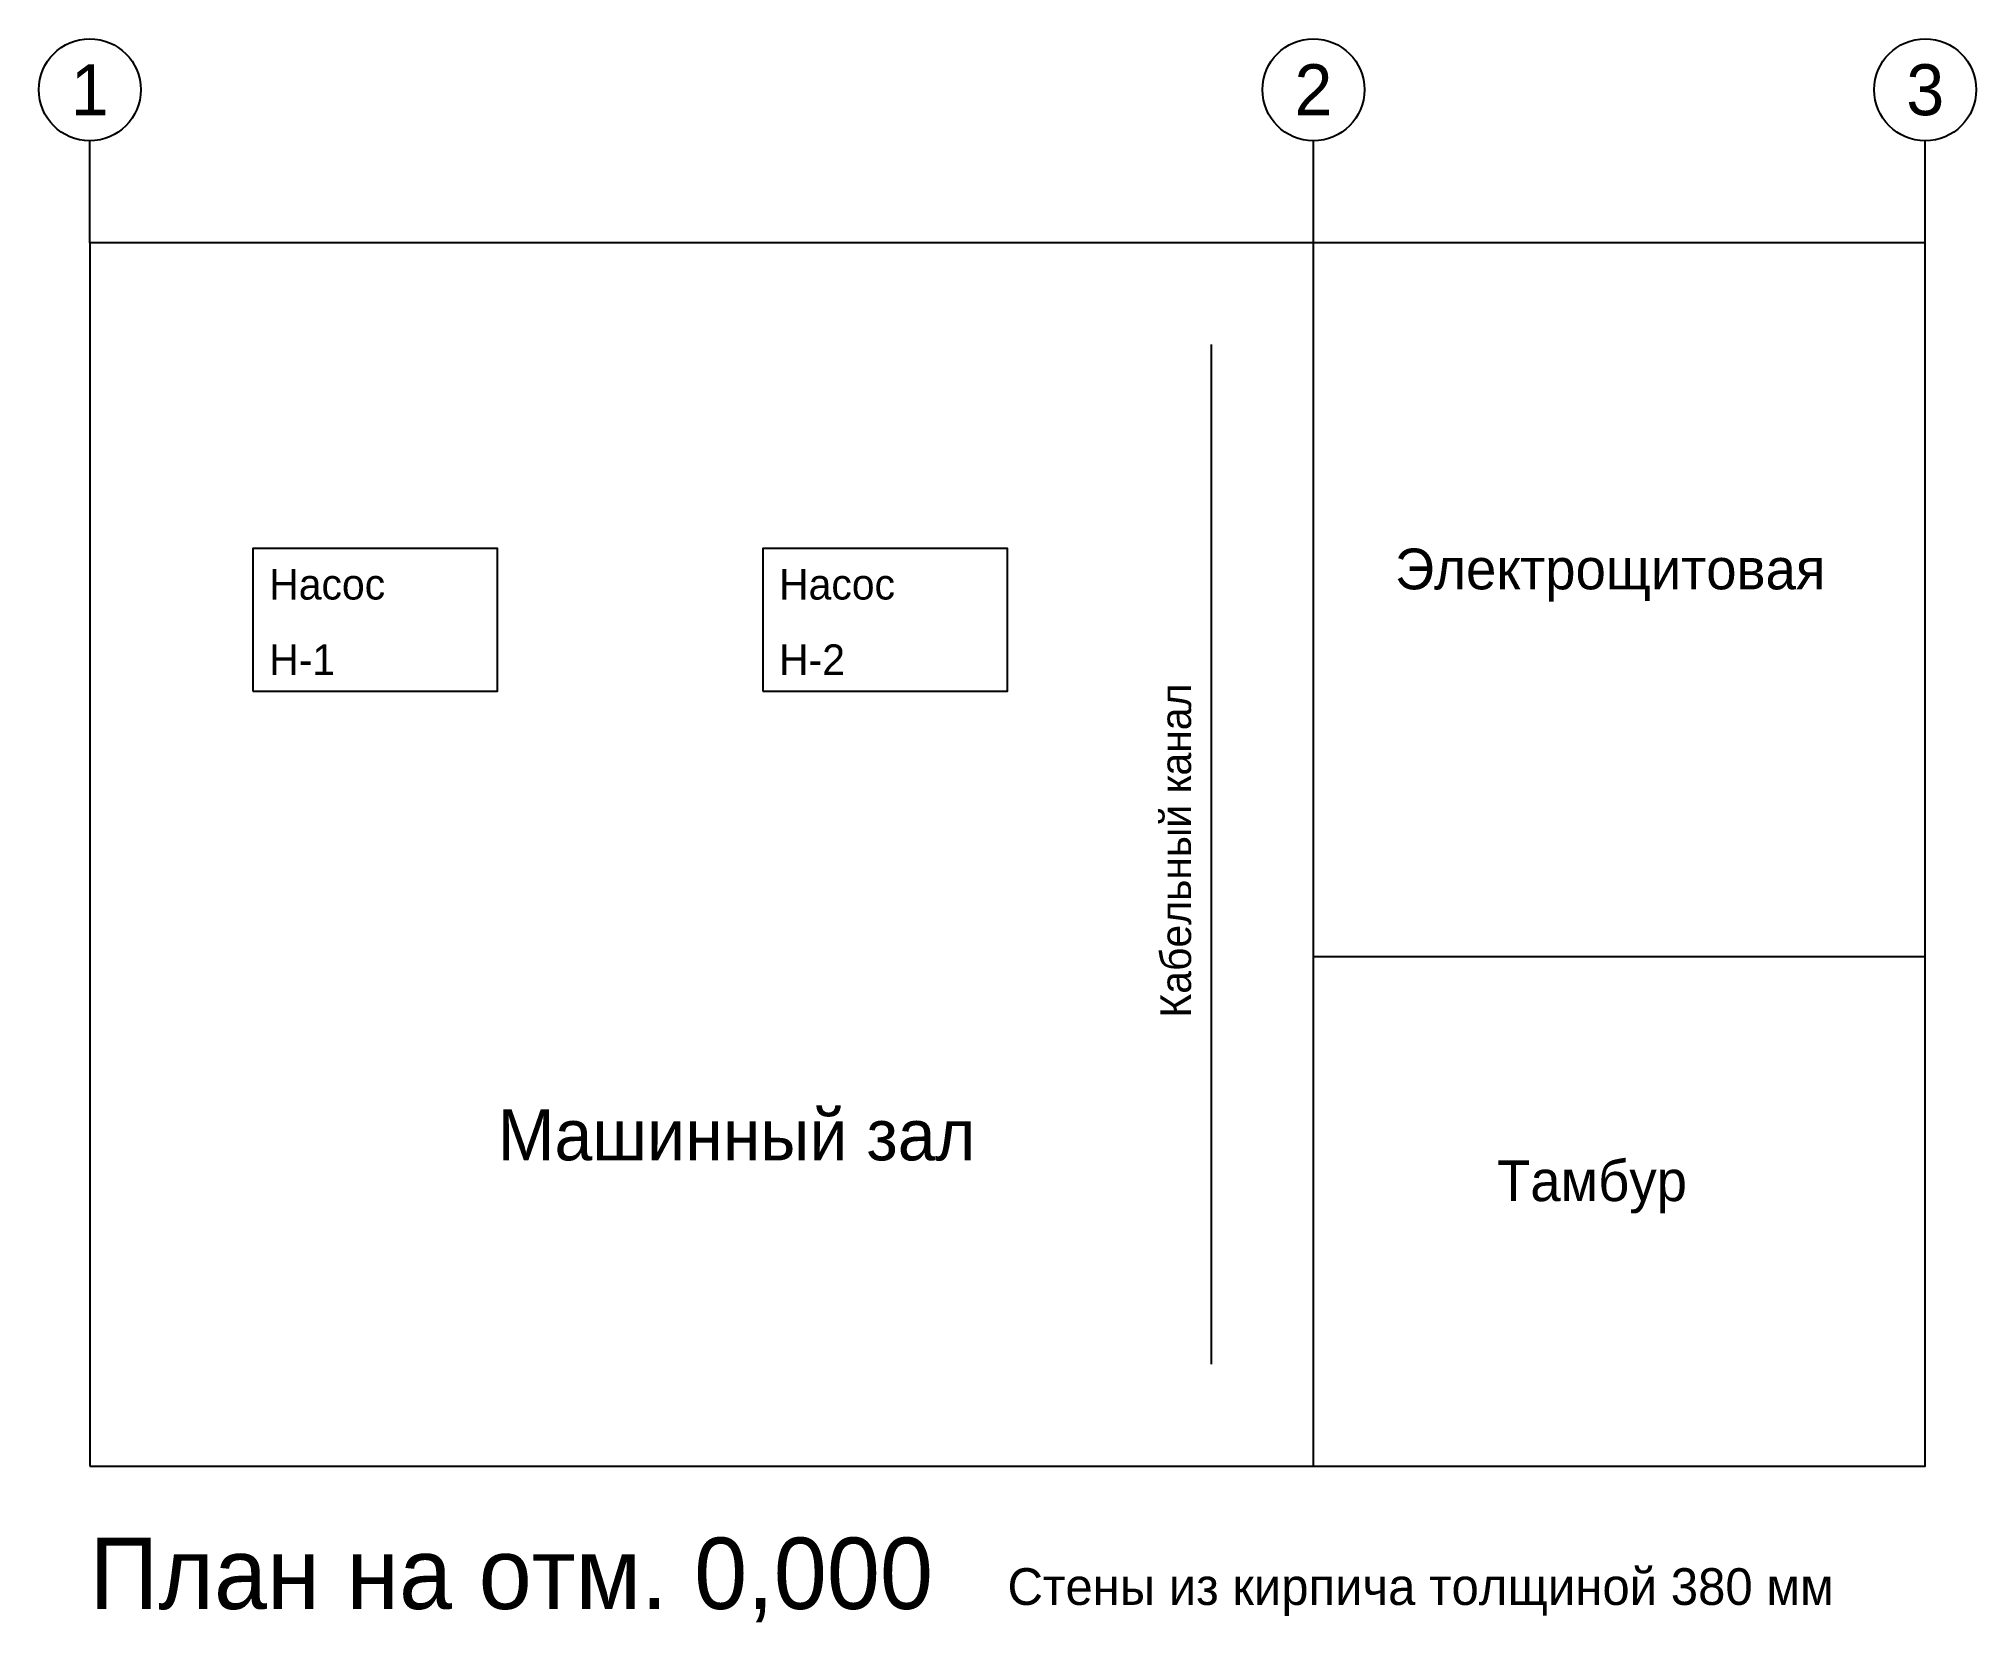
# Model space of a CAD drawing. Header units: millimetres. Extents: x -250 to 9250, y -765 to 7000.
import ezdxf
from ezdxf.enums import TextEntityAlignment as Align

# ---------------------------------------------------------------- set-up
doc = ezdxf.new("R2010")
doc.units = ezdxf.units.MM
for name, color, linetype in [('EQUIP', 3, 'Continuous'), ('TEXT', 7, 'Continuous'), ('WALLS', 7, 'Continuous')]:
    doc.layers.add(name, color=color, linetype=linetype)

# ---------------------------------------------------------------- blocks, each defined once
blk = doc.blocks.new('PUMP')
at = {"layer": 'EQUIP'}
blk.add_lwpolyline([(0, 0), (1200, 0), (1200, 700), (0, 700)], close=True, dxfattribs=at)
blk.add_text('Насос', height=150, dxfattribs=at).set_placement((80, 450))

msp = doc.modelspace()

# ---------------------------------------------------------------- linework, layer by layer
for p, q in [((0, 6000), (0, 6500)), ((6000, 6000), (6000, 6500)), ((9000, 6000), (9000, 6500))]:
    msp.add_line(p, q)
for centre in [(0, 6750), (6000, 6750), (9000, 6750)]:
    msp.add_circle(centre, 250)
at = {"layer": 'EQUIP'}
msp.add_line((5500, 500), (5500, 5500), dxfattribs=at)
at = {"layer": 'WALLS'}
for p, q in [((6000, 0), (6000, 6000)), ((6000, 2500), (9000, 2500))]:
    msp.add_line(p, q, dxfattribs=at)
msp.add_lwpolyline([(0, 0), (9000, 0), (9000, 6000), (0, 6000)], close=True, dxfattribs=at)

# ---------------------------------------------------------------- block references
for p in [(800, 3800), (3300, 3800)]:
    msp.add_blockref('PUMP', p)

# ---------------------------------------------------------------- texts
at = {"layer": 'TEXT'}
for s, p in [('1', (0, 6750)), ('2', (6000, 6750)), ('3', (9000, 6750))]:
    msp.add_text(s, height=250, dxfattribs=at).set_placement(p, align=Align.MIDDLE_CENTER)
for s, height, p in [('Электрощитовая', 200, (6400, 4300)), ('Н-1', 150, (880, 3880)), ('Н-2', 150, (3380, 3880)), ('Машинный зал', 250, (2000, 1500)), ('Тамбур', 200, (6900, 1300)), ('План на отм. 0,000', 350, (0, -700))]:
    msp.add_text(s, height=height, dxfattribs=at).set_placement(p)
msp.add_text('Кабельный канал', height=150, rotation=90, dxfattribs=at).set_placement((5400, 2200))
at = {"layer": 'TEXT', "insert": (4500, -500), "char_height": 180, "attachment_point": 1}
msp.add_mtext('Стены из кирпича толщиной 380 мм', dxfattribs=at)

doc.saveas('drawing.dxf')
